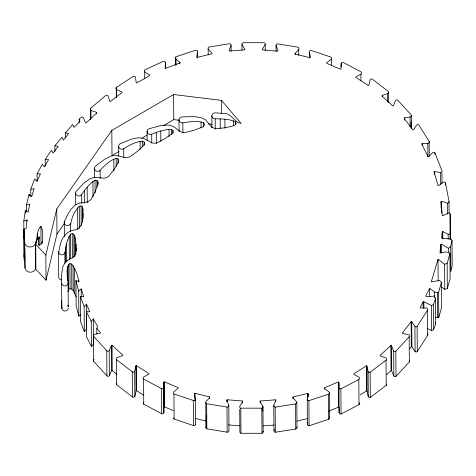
<?xml version="1.0" encoding="UTF-8"?>
<svg xmlns="http://www.w3.org/2000/svg" width="476" height="476" viewBox="0 0 476 476"><rect width="100%" height="100%" fill="white"/><g stroke="black" fill="none" stroke-linecap="round" stroke-linejoin="round"><path stroke-width="0.71" d="M450.159 239.559L450.147 214.027A1.547 1.416 -0.4 0 0 448.255 213.016L442.835 215.705A0.619 0.565 -0.4 0 1 442.305 215.45L441.044 201.604A0.619 0.565 -0.4 0 1 441.514 201.271L447.351 203.085A1.547 1.416 -0.4 0 0 449.011 201.431L445.459 182.832A1.547 1.416 -0.4 0 0 443.406 182.141L438.575 185.646A0.619 0.565 -0.4 0 1 438.009 185.479L434.136 172.044A0.619 0.565 -0.4 0 1 434.534 171.646L440.627 172.502A1.547 1.416 -0.4 0 0 441.954 170.61L434.915 152.867A1.547 1.416 -0.4 0 0 432.767 152.51L428.668 156.729A0.619 0.565 -0.4 0 1 428.079 156.652L421.712 144.038A0.619 0.565 -0.4 0 1 422.331 143.514L427.793 143.508A1.547 1.416 -0.4 0 0 429.144 141.39L418.844 125.033A1.547 1.416 -0.4 0 0 416.405 125.313L413.638 129.627A0.619 0.565 -0.4 0 1 412.829 129.847L404.16 118.441A0.619 0.565 -0.4 0 1 404.665 117.822L410.05 116.947A1.547 1.416 -0.4 0 0 410.972 114.651L397.722 100.18A1.547 1.416 -0.4 0 0 395.377 100.847L393.468 105.529A0.619 0.565 -0.4 0 1 392.712 105.874L382.008 96.021A0.619 0.565 -0.4 0 1 382.389 95.331L387.523 93.617A1.547 1.416 -0.4 0 0 388 91.202L372.196 79.064A1.547 1.416 -0.4 0 0 370.138 79.736L368.894 85.258A0.619 0.565 -0.4 0 1 368.341 85.466L355.929 77.463A0.619 0.565 -0.4 0 1 356.173 76.719L360.909 74.22A1.547 1.416 -0.4 0 0 361.236 71.995L343.077 62.338A1.547 1.416 -0.4 0 0 341.173 63.326L340.971 68.955A0.619 0.565 -0.4 0 1 340.465 69.24L326.714 63.332A0.619 0.565 -0.4 0 1 326.637 62.79L331.278 59.078A1.547 1.416 -0.4 0 0 330.546 56.936L311.149 50.474A1.547 1.416 -0.4 0 0 309.477 52.122L309.519 58.03M39.205 245.699L39.139 236.84L37.092 239.714L35.533 243.944L35.706 269.053L46.023 280.227L45.845 255.118L56.775 208.91L111.824 130.394L173.597 94.528L221.459 100.388L241.213 123.528L237.453 122.219L230.622 116.013L227.98 114.21L226.106 113.633L215.027 112.83A3.255 2.975 -0.4 0 0 211.856 115.882A3.255 2.975 -0.4 0 0 215.194 118.78C221.977 118.964 229.396 118.81 235.537 121.91L236.233 123.177L235.608 124.474L233.71 125.718L225.13 127.794L215.467 128.693L211.641 127.163L205.709 119.976L201.342 117.697L193.756 116.513L181.648 116.971A3.255 2.975 -0.4 0 0 179.041 120.44A3.255 2.975 -0.4 0 0 182.838 122.82C189.585 121.737 196.719 120.606 203.389 122.689L204.531 124.046L204.037 125.694L202.425 127.027L194.279 130.192L184.914 132.548L180.791 131.929L173.115 126.295L168.266 125.063L160.596 125.61L148.976 128.776A3.255 2.975 -0.4 0 0 147.381 132.727A3.255 2.975 -0.4 0 0 151.695 134.178C157.978 131.662 164.672 129.359 171.497 129.412L172.978 130.448L172.961 132.155L171.782 133.827L164.767 138.754L156.324 143.139L152.141 143.026L143.698 138.367L138.712 137.737L131.18 139.218L120.113 143.764A3.255 2.975 -0.4 0 0 119.22 147.893A3.255 2.975 -0.4 0 0 123.73 148.702C129.508 145.222 135.666 141.64 142.538 141.146L144.174 141.973L144.436 145.144M143.508 402.488A1.547 1.416 -0.4 0 0 143.752 404.195L161.59 413.692A1.547 1.416 -0.4 0 0 163.863 412.841L163.851 382.097A0.619 0.565 -0.4 0 1 164.357 381.806L178.119 387.69A0.619 0.565 -0.4 0 1 178.197 388.232L173.561 391.956A1.547 1.416 -0.4 0 0 173.936 393.926L174.115 419.035L193.488 425.556A1.547 1.416 -0.4 0 0 195.547 423.985M163.863 412.841L163.851 382.097M25.044 268.077L24.05 256.873L23.8 221.078L27.007 219.936L26.251 228.159L23.967 229.23C24.282 242.177 25.65 255.076 25.044 268.077L25.418 269.267A5.444 4.974 -0.4 0 0 28.423 271.897C31.226 272.926 34.915 271.463 35.64 268.434M24.05 256.873L24.145 254.339M61.624 279.942A3.255 2.975 -0.4 0 1 58.685 276.711C59.197 263.537 54.508 235.81 72.709 230.247C84.187 229.956 83.586 215.081 82.485 206.983L81.069 205.87L79.26 206.239C72.947 212.79 69.615 222.322 70.65 231.366M197.677 58.108L197.629 51.462A1.547 1.416 -0.4 0 0 195.559 50.254L176.144 56.703A1.547 1.416 -0.4 0 0 175.501 57.614L175.882 58.941L179.839 62.38A0.619 0.565 -0.4 0 1 180.017 62.897L165.749 68.276A0.619 0.565 -0.4 0 1 165.208 67.681L165.517 62.695A1.547 1.416 -0.4 0 0 163.28 61.35L144.829 69.859A1.547 1.416 -0.4 0 0 144.692 71.858L144.74 78.504M75.797 254.505C75.922 247.841 76.773 240.541 73.828 234.388L72.227 233.514L70.519 234.162C65.158 242.748 64.48 253.357 65.063 263.21M42.519 243.254C42.537 237.661 43.697 231.491 40.912 226.356C34.302 231.467 40.252 248.9 28.251 246.788A5.444 4.974 -0.4 0 1 25.246 244.158L24.865 242.968M448.416 252.75L448.386 248.317L441.555 244.176L440.603 244.712L440.038 252.935L446.292 251.929L449.058 252.577L449.945 253.446L450.118 278.555L447.327 288.545L444.774 289.331L441.175 286.701M450.112 232.913A1.547 1.416 -0.4 0 1 448.16 234.275L442.793 231.58A0.619 0.565 -0.4 0 0 442.263 231.848L441.698 238L442.216 238.553L450.879 238.791L452.022 240.386L452.2 265.495L450.832 271.564L450.653 246.455L452.022 240.386M23.8 221.078L25.353 210.404L28.12 212.266L29.75 204.15L26.442 205.001L26.483 211.647M39.139 236.84C39.252 239.38 37.164 242.808 38.895 245.063L41.007 244.075L42.507 241.778M197.629 51.462L196.683 57.031A0.619 0.565 -0.4 0 0 197.118 57.4L211.82 53.842A0.619 0.565 -0.4 0 0 211.999 53.324L208.173 48.909A1.547 1.416 -0.4 0 1 208.934 47.029L229.277 43.756A1.547 1.416 -0.4 0 1 231.086 45.274L231.128 51.182M144.43 143.669L143.538 145.477L137.433 151.332L129.853 156.884L125.795 157.806L116.287 155.414L111.295 156.045L104.476 159.329L95.164 166.445A3.255 2.975 -0.4 0 0 95.527 170.64A3.255 2.975 -0.4 0 0 100.115 170.301C104.702 165.517 109.623 160.358 116.144 158.365L117.947 158.788L118.655 160.37L118.286 162.322L114.091 169.444L108.433 176.661L104.601 178.208L94.784 177.346L89.988 178.75L83.889 183.058L76.047 191.53A3.255 2.975 -0.4 0 0 77.237 195.594A3.255 2.975 -0.4 0 0 81.682 194.5C85.299 189.127 89.452 183.706 95.016 180.279L96.878 180.362L97.913 181.784L97.985 183.766L95.289 191.459L91.071 199.456L87.84 201.895L79.456 203.109L75.369 204.9L70.906 209.369L67.699 214.492L64.284 221.78L64.391 236.548M307.401 424.467L307.24 398.989L308.186 394.068A0.619 0.565 -0.4 0 0 307.722 393.42L293.032 397.002A0.619 0.565 -0.4 0 0 292.978 397.775L296.471 401.613A1.547 1.416 -0.4 0 1 295.542 403.916L295.715 429.025L275.36 432.238A1.547 1.416 -0.4 0 1 273.956 430.703L273.777 405.594L275.759 400.257A0.619 0.565 -0.4 0 0 275.396 399.822L260.253 401.018A0.619 0.565 -0.4 0 0 260.057 401.774L262.758 406.111L262.794 411.282M307.686 422.694L307.419 424.098A1.547 1.416 -0.4 0 0 309.073 425.752L328.517 419.356A1.547 1.416 -0.4 0 0 329.267 417.22M93.308 318.89L93.48 343.999L91.428 346.522L91.255 321.413L93.308 318.89L97.449 326.215L96.83 328.226L100.371 332.581A0.619 0.565 -0.4 0 1 100.186 333.236L94.29 334.319A1.547 1.416 -0.4 0 0 93.54 336.199L93.718 361.308L106.916 375.82A1.547 1.416 -0.4 0 0 109.367 375.725L109.194 350.616L111.455 345.374A0.619 0.565 -0.4 0 1 112.038 345.255L122.76 355.096A0.619 0.565 -0.4 0 1 122.629 355.626L116.888 357.672A1.547 1.416 -0.4 0 0 116.507 359.642L116.679 384.757L132.441 396.942A1.547 1.416 -0.4 0 0 134.839 396.466L134.66 371.357L135.892 365.83A0.619 0.565 -0.4 0 1 136.445 365.622L148.875 373.606A0.619 0.565 -0.4 0 1 148.851 374.154L143.579 377.081A1.547 1.416 -0.4 0 0 143.579 379.08L143.752 404.195M134.839 396.466L136.071 390.939L135.892 365.83M46.023 280.227L56.953 234.025L56.775 208.91M26.442 205.001L29.131 194.517L31.684 196.618L34.177 188.68L30.791 189.234L30.845 196.618M447.327 288.545L447.154 263.43L449.945 253.446M435.469 317.29L437.539 317.784L438.777 317.409L438.598 292.3L441.448 282.327L439.622 280.513L431.298 281.822L438.003 259.402L444.596 264.216L447.154 263.43M438.777 317.409L441.621 307.437L441.448 282.327M80.89 314.481L78.855 316.165L76.13 305.699L75.952 280.59L79.034 281.685C77.475 275.58 75.904 268.934 71.674 264.091L69.901 263.579L68.401 264.573L67.051 269.85L67.318 277.883L68.092 282.411L68.258 306.782M75.791 253.03L74.714 255.558L73.126 257.236L66.914 260.8L64.914 262.704L62.558 267.476L61.458 275.628L61.874 308.662A3.255 2.975 -0.4 0 0 68.318 308.299M67.788 291.836L68.58 289.688L68.401 264.573M427.841 328.708L431.649 330.6L433.517 329.749L433.344 304.64L435.516 298.767L434.517 296.102L426.341 296.721L425.788 295.828L429.655 288.379L434.6 292.014L437.361 292.675L438.598 292.3M433.517 329.749L435.695 323.876L435.516 298.767M273.956 430.703L274.45 429.37M30.791 189.234L34.593 179.035L36.908 181.356L40.502 173.782L37.068 173.924L37.122 181.314M231.086 45.274L229.093 50.611A0.619 0.565 -0.4 0 0 229.456 51.045L244.605 49.873A0.619 0.565 -0.4 0 0 244.884 49.391L241.951 44.435A1.547 1.416 -0.4 0 1 243.057 42.709L263.71 42.715A1.547 1.416 -0.4 0 1 265.203 44.494L265.245 50.402M90.291 119.47L90.488 108.439L105.63 95.599A1.547 1.416 -0.4 0 1 108.064 95.896L109.766 101.311A0.619 0.565 -0.4 0 0 110.331 101.477L122.034 92.594A0.619 0.565 -0.4 0 0 121.963 92.052L116.453 89.524A1.547 1.416 -0.4 0 1 116.281 87.53L133.036 76.475A1.547 1.416 -0.4 0 1 135.404 77.088L136.255 82.669A0.619 0.565 -0.4 0 0 136.791 82.907L149.744 75.613A0.619 0.565 -0.4 0 0 149.756 75.071L144.692 71.858M109.367 375.725L111.634 370.483L111.455 345.374M433.344 304.64L431.476 305.491L423.86 301.707L423.087 301.962L420.165 307.454A0.619 0.565 -0.4 0 0 420.475 307.93L426.603 308.073A1.547 1.416 -0.4 0 1 427.531 310.15L427.71 335.259L417.291 351.58A1.547 1.416 -0.4 0 1 415.102 351.58L411.907 346.766L411.728 321.657A0.619 0.565 -0.4 0 0 411.139 321.633L402.387 333.01A0.619 0.565 -0.4 0 0 402.613 333.515L408.652 334.634A1.547 1.416 -0.4 0 1 409.176 336.824L409.354 361.933L395.996 376.355A1.547 1.416 -0.4 0 1 393.842 376.01L391.611 370.762L391.433 345.647A0.619 0.565 -0.4 0 0 390.85 345.534L380.08 355.352A0.619 0.565 -0.4 0 0 380.205 355.881L385.941 357.94A1.547 1.416 -0.4 0 1 386.036 360.183L386.209 385.298L370.322 397.383A1.547 1.416 -0.4 0 1 368.269 396.698L367.067 391.171L366.889 366.062A0.619 0.565 -0.4 0 0 366.341 365.854L353.864 373.815A0.619 0.565 -0.4 0 0 354.108 374.553L358.827 377.069A1.547 1.416 -0.4 0 1 358.815 379.521L358.993 404.63L341.054 414.013A1.547 1.416 -0.4 0 1 339.108 412.65L338.924 382.543A0.619 0.565 -0.4 0 0 338.347 381.978L324.793 387.66L324.567 389.314M37.068 173.924L42.287 164.268L44.25 166.844L48.641 159.627L45.208 159.466L45.256 166.112M265.203 44.494L262.228 49.433A0.619 0.565 -0.4 0 0 262.502 49.921L277.639 51.17A0.619 0.565 -0.4 0 0 278.008 50.736L276.062 45.393A1.547 1.416 -0.4 0 1 277.478 43.863L297.815 47.148A1.547 1.416 -0.4 0 1 298.726 49.456L298.767 55.365M417.291 351.58L417.119 326.471L427.531 310.15M45.208 159.466L51.432 150.315L53.116 153.058L58.256 146.269L54.859 145.799L54.901 151.707M56.953 234.025L64.635 223.065M409.753 348.652L411.312 346.742A0.619 0.565 -0.4 0 1 411.907 346.766M54.859 145.799L62.029 137.249L63.409 140.128L68.711 133.447L65.325 132.905L65.361 138.076M65.325 132.905L72.703 124.504L74.012 127.407L80.004 121.231L79.147 119.119L81.854 116.971L83.264 117.548L85.579 122.766A0.619 0.565 -0.4 0 0 86.162 122.879L96.789 112.925A0.619 0.565 -0.4 0 0 96.652 112.395L90.886 110.408L90.22 109.129M295.221 54.758L295.209 53.282L298.726 49.456M395.996 376.355L395.824 351.246L409.176 336.824M86.531 314.529L86.638 329.303L84.323 331.629L84.145 306.52L86.459 304.188L89.797 311.851L86.37 311.619L86.543 336.734L91.428 346.522M386.405 374.755L391.028 370.643A0.619 0.565 -0.4 0 1 391.611 370.762M78.855 316.165L78.683 291.056L81.223 288.95L83.722 296.875L80.337 296.334L80.509 321.443L84.323 331.629M448.386 248.317L450.653 246.455M370.322 397.383L370.149 372.268L386.036 360.183M68.58 289.688L70.073 288.688L71.852 289.2L73.262 290.705L76.362 297.066M360.237 394.884L366.514 390.963A0.619 0.565 -0.4 0 1 367.067 391.171M119.006 151.433L112.003 155.503L111.824 130.394M141.931 138.123L147.03 135.166M163.583 125.551L173.776 119.637L178.928 120.267M338.924 382.543L338.93 387.541A1.547 1.416 -0.4 0 0 340.881 388.904L358.815 379.521M328.946 411.08L338.525 407.087A0.619 0.565 -0.4 0 1 339.102 407.652L339.108 412.65M307.24 398.989A1.547 1.416 -0.4 0 0 308.9 400.643L328.345 394.247A1.547 1.416 -0.4 0 0 328.821 391.837L324.65 388.606A0.619 0.565 -0.4 0 1 324.555 387.839M226.856 401.685L226.85 400.209A0.619 0.565 -0.4 0 1 227.213 399.775L242.355 401A0.619 0.565 -0.4 0 1 242.635 401.482L239.696 406.439A1.547 1.416 -0.4 0 0 240.791 408.164L240.969 433.273L261.984 433.291A1.547 1.416 -0.4 0 0 262.936 431.22M297 421.111L307.746 418.511M273.777 405.594A1.547 1.416 -0.4 0 0 275.182 407.129L295.542 403.916M194.476 396.907L194.452 393.95A0.619 0.565 -0.4 0 1 194.922 393.307L209.595 396.919A0.619 0.565 -0.4 0 1 209.642 397.692L206.132 401.524A1.547 1.416 -0.4 0 0 206.661 403.713L206.84 428.828L227.159 432.172A1.547 1.416 -0.4 0 0 228.98 430.661L228.801 405.552L226.85 400.209M263.311 425.901L274.128 425.05M240.791 408.164L261.812 408.182A1.547 1.416 -0.4 0 0 262.758 406.111M164.03 407.206A0.619 0.565 -0.4 0 1 164.529 406.915L173.425 410.645M228.42 424.901L240.059 425.841M208.381 123.873L212.064 124.325M206.661 403.713L226.987 407.063A1.547 1.416 -0.4 0 0 228.801 405.552M136.071 390.939A0.619 0.565 -0.4 0 1 136.618 390.737L143.478 395.05M195.404 418.422L206.685 421.195M173.936 393.926L193.31 400.447A1.547 1.416 -0.4 0 0 195.374 398.876L194.452 393.95M111.634 370.483A0.619 0.565 -0.4 0 1 112.211 370.364L116.596 374.291M143.579 379.08L161.418 388.583A1.547 1.416 -0.4 0 0 163.69 387.732M116.507 359.642L132.263 371.833A1.547 1.416 -0.4 0 0 134.66 371.357M35.533 243.944L45.845 255.118M93.54 336.199L106.743 350.711L106.916 375.82M411.728 321.657L414.929 326.471L415.102 351.58M86.37 311.619L91.255 321.413M391.433 345.647L393.67 350.901L393.842 376.01M435.195 322.544L435.695 323.876M80.337 296.334L84.145 306.52M75.952 280.59L78.683 291.056M366.889 366.062L368.091 371.589L368.269 396.698M309.477 52.122L310.388 57.043A0.619 0.565 -0.4 0 1 309.918 57.691L295.251 54.056A0.619 0.565 -0.4 0 1 295.209 53.282M67.824 304.938L68.157 306.877M61.874 308.662L61.63 300.743M450.147 214.027L450.32 239.136A1.547 1.416 -0.4 0 0 450.165 238.797M449.011 201.431L449.094 213.248M448.16 234.275L448.196 239.446M447.351 203.085L447.428 214.164M445.459 182.832L445.476 185.051M444.596 264.216L444.774 289.331M442.793 231.58L442.847 238.97M441.966 172.824L442.037 183.165M442.263 231.848L442.305 238.494M441.514 201.271L441.597 213.087M441.555 244.176L441.621 253.036M441.044 201.604L441.085 207.512M440.627 172.502L440.711 184.319M440.603 244.712L440.657 252.833M438.003 259.402L438.152 280.822M437.361 292.675L437.539 317.784M434.915 152.867L434.927 154.343M434.534 171.646L434.558 174.597M434.136 172.044L434.142 173.52M434.6 292.014L434.636 297.185M434.517 296.102L434.528 297.577M431.476 305.491L431.649 330.6M429.144 141.39L429.245 156.158M429.655 288.379L429.709 296.5M427.793 143.508L427.888 156.8M423.86 301.707L423.908 308.353M422.331 143.514L422.349 145.727M423.087 301.962L423.128 307.871M411.323 115.68L411.413 128.234M411.026 122.034L411.068 127.943M410.05 116.947L410.116 126.551M411.139 321.633L411.312 346.742M404.665 117.822L404.683 120.035M390.85 345.534L391.028 370.643M388.541 92.165L388.612 102.507M387.523 93.617L387.583 101.739M382.389 95.331L382.401 96.806M366.341 365.854L366.514 390.963M360.909 74.22L360.957 80.866M341.173 63.326L341.203 67.021M340.881 388.904L341.054 414.013M338.347 381.978L338.525 407.087M331.278 59.078L331.326 65.724M329.362 392.795L329.535 417.91M328.345 394.247L328.517 419.356M308.9 400.643L309.073 425.752M308.186 394.068L308.204 397.02M307.722 393.42L307.746 397.109M296.822 402.648L296.994 427.757M293.032 397.002L293.037 398.477M276.062 45.393L276.104 51.301M275.759 400.257L275.771 401.732M275.396 399.822L275.408 401.304M275.182 407.129L275.36 432.238M262.96 406.819L263.139 431.928M261.812 408.182L261.984 433.291M260.253 401.018L260.265 403.237M241.951 44.435L241.992 50.343M242.355 401L242.373 403.22M239.72 409.39L239.874 431.548A1.547 1.416 -0.4 0 0 240.969 433.273M235.537 121.91L235.555 124.861M233.567 120.761L233.609 125.932M227.213 399.775L227.225 401.256M226.987 407.063L227.159 432.172M224.886 119.208L224.952 128.068M221.459 100.388L221.554 113.681M220.209 118.827L220.275 128.425M215.194 118.78L215.265 129.121M211.856 115.882L211.939 127.699M208.173 48.909L208.214 54.817M209.595 396.919L209.607 398.394M206.233 415.554L206.31 426.633A1.547 1.416 -0.4 0 0 206.84 428.828M205.775 402.559L205.953 427.668M203.389 122.689L203.425 127.122M201.021 122.034L201.062 127.943M195.374 398.876L195.565 424.354M194.922 393.307L194.97 400.691M193.31 400.447L193.488 425.556M182.838 122.82L182.903 132.423M179.839 62.38L179.851 63.855M179 119.666L179.083 131.483M175.882 58.941L175.924 64.849M175.751 58.673L175.793 65.319M175.501 57.614L175.555 65.004M173.597 94.528L173.776 119.637M172.978 130.448L172.996 133.399M171.497 129.412L171.533 134.583M169.016 129.341L169.069 136.725M165.517 62.695L165.559 68.603M164.357 381.806L164.529 406.915M160.763 130.989L160.834 141.33M161.418 388.583L161.59 413.692M156.306 132.37L156.384 143.449M151.695 134.178L151.761 143.038M147.096 131.203L147.155 140.069M144.174 141.973L144.192 144.93M142.538 141.146L142.58 147.054M140.105 141.408L140.158 149.535M136.445 365.622L136.618 390.737M132.263 371.833L132.441 396.942M123.73 148.702L123.796 157.568M118.673 146.435L118.744 156.039M118.655 160.37L118.673 162.584M117.947 158.788L117.977 163.22M116.453 89.524L116.513 97.645M116.281 87.53L116.346 97.134M116.144 158.365L116.198 166.487M113.829 159.186L113.913 171.003M112.038 345.255L112.211 370.364M100.115 170.301L100.174 178.429M97.913 181.784L97.937 184.736M96.652 112.395L96.664 113.871M96.878 180.362L96.92 187.008M96.83 328.226L96.872 334.134M95.016 180.279L95.105 192.834M94.397 168.611L94.456 177.477M92.933 181.505L93.04 197.016M90.886 110.408L90.946 118.53M90.488 108.439L90.565 119.518M90.369 109.849L90.434 119.452M87.156 187.169L87.269 202.675M86.459 304.188L86.519 312.315M84.353 190.62L84.436 203.175M83.121 208.881L83.133 210.356M82.955 213.2L82.991 218.371M82.485 206.983L82.586 221.756M81.682 194.5L81.741 203.365M81.069 205.87L81.212 225.808M81.223 288.95L81.283 297.072M79.147 119.119L79.171 122.808M79.26 206.239L79.415 228.397M78.736 280.519L78.748 281.994M77.636 207.893L77.784 229.307M75.613 193.018L75.696 204.835M76.065 248.454L76.083 251.405M75.952 244.152L75.999 250.804M74.821 236.15L74.964 256.088M74.577 268.512L74.756 293.621M73.828 234.388L73.988 257.284M73.09 265.596L73.262 290.705M72.227 233.514L72.4 257.885M71.674 264.091L71.852 289.2M70.519 234.162L70.686 258.533M69.901 263.579L70.073 288.688M69.21 236.09L69.371 259.723M67.616 266.727L67.711 280.757M66.598 243.379L66.723 261.842M65.628 247.585L65.736 262.359M40.912 226.356L41.037 244.081M37.425 233.871L37.467 239.779M35.992 241.618L36.003 243.093M35.712 242.718L35.89 267.827M35.468 243.325L35.635 267.696M29.131 194.517L29.143 195.993M27.007 219.936L27.013 221.417M25.353 210.404L25.377 213.361M24.062 235.364L24.234 260.473M23.967 229.23L24.038 238.833M386.744 383.965A1.547 1.416 -0.4 0 1 386.209 385.298M116.679 384.757A1.547 1.416 -0.4 0 1 116.763 383.031M174.115 419.035A1.547 1.416 -0.4 0 1 173.46 417.75M359.564 402.702A1.547 1.416 -0.4 0 1 358.993 404.63M93.718 361.308A1.547 1.416 -0.4 0 1 94.129 359.63M427.71 333.849A1.547 1.416 -0.4 0 1 427.71 335.259M409.622 360.54A1.547 1.416 -0.4 0 1 409.354 361.933M296.857 427.037A1.547 1.416 -0.4 0 1 295.715 429.025M70.591 223.244A3.255 2.975 -0.4 0 1 66.634 225.392A3.255 2.975 -0.4 0 1 64.284 221.78M64.986 252.137A3.255 2.975 -0.4 0 1 61.452 254.827A3.255 2.975 -0.4 0 1 58.506 251.596M68.092 282.411A3.255 2.975 -0.4 0 1 65.515 285.903A3.255 2.975 -0.4 0 1 61.701 283.553M109.194 350.616A1.547 1.416 -0.4 0 1 106.743 350.711M370.149 372.268A1.547 1.416 -0.4 0 1 368.091 371.589M395.824 351.246A1.547 1.416 -0.4 0 1 393.67 350.901M417.119 326.471A1.547 1.416 -0.4 0 1 414.929 326.471"/></g></svg>
